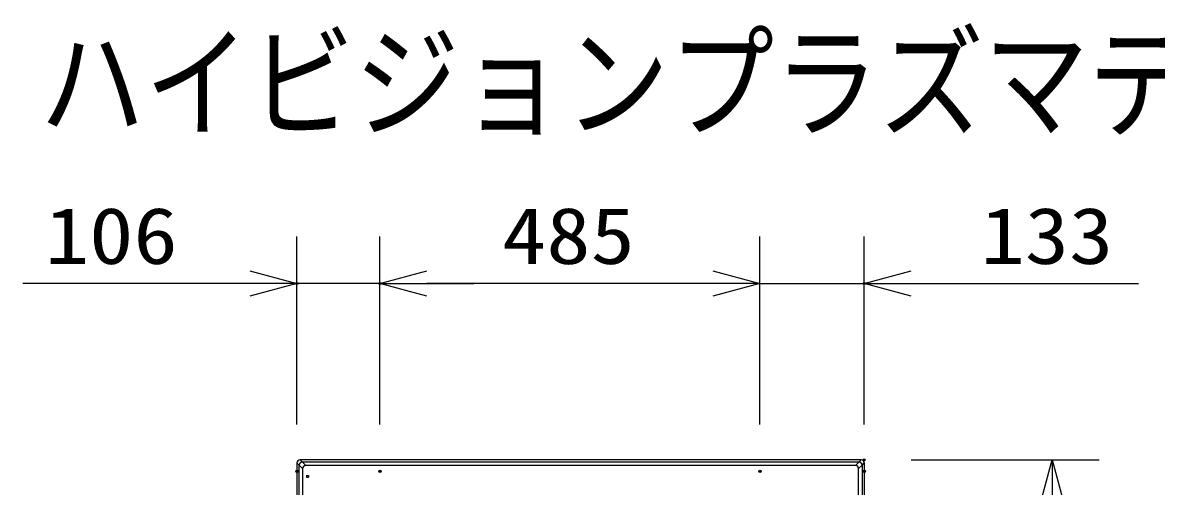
# Model space of a CAD drawing. Units: millimetres, scale not verified. Extents: x -63 to 63, y -57 to 57.
# Drawn here: x -36.23 to 11.99, y 37.65 to 57.39 of the extents above; entities that cross this region are included whole.
import ezdxf
from ezdxf.enums import TextEntityAlignment as Align

# ---------------------------------------------------------------- set-up
doc = ezdxf.new("R2010")
doc.units = ezdxf.units.MM
doc.header["$LTSCALE"] = 0.190236
doc.header["$PDMODE"] = 32
doc.header["$PDSIZE"] = 0.0951
for name, color, linetype in [('0-0_MOJI1', 2, 'Continuous'), ('0-2_GAIKEI', 1, 'Continuous'), ('0-3_WAKU', 7, 'Continuous'), ('0-6_SUNPO', 3, 'Continuous'), ('0-7_DEFPOINTS', 7, 'Continuous')]:
    doc.layers.add(name, color=color, linetype=linetype)
doc.styles.add('ＭＳ ゴシック', font='')
doc.styles.get('ＭＳ ゴシック').set_extended_font_data('MS Gothic')

# ---------------------------------------------------------------- blocks, each defined once
blk = doc.blocks.new('_OPEN30')
at = {"layer": '0-3_WAKU'}
blk.add_line((0, 0), (-1, 0), dxfattribs=at)
blk.add_lwpolyline([(-1, 0.26795), (0, 0), (-1, -0.26795)], dxfattribs=at)

msp = doc.modelspace()

# ---------------------------------------------------------------- linework, layer by layer
at = {"layer": '0-2_GAIKEI'}
for p, q in [((-24.5656, 38.6412), (-24.4753, 38.551)), ((-24.3422, 38.6841), (-24.4324, 38.7744)), ((-24.1923, 38.5329), (-24.3435, 38.6841)), ((-24.3435, 38.6841), (-0.6543, 38.6841)), ((-0.6543, 38.6841), (-0.8055, 38.5329)), ((-0.5654, 38.7744), (-0.6556, 38.6841)), ((-0.5225, 38.551), (-0.4322, 38.6412)), ((-24.4753, 38.5523), (-24.3241, 38.4011)), ((-24.4753, -1.3369), (-24.4753, 38.5523)), ((-24.3241, 38.4011), (-24.3241, -1.1857)), ((-0.8055, 38.5329), (-24.1923, 38.5329)), ((-24.1531, 38.1119), (-24.0781, 38.1119)), ((-24.1531, 38.1119), (-24.1531, 38.0369)), ((-24.0781, 38.1119), (-24.0781, 38.0369)), ((-0.6737, 38.4011), (-0.5225, 38.5523)), ((-0.6737, -1.1857), (-0.6737, 38.4011)), ((-0.5225, 38.5523), (-0.5225, -1.3369)), ((-24.1531, 38.0369), (-24.0781, 38.0369))]:
    msp.add_line(p, q, dxfattribs=at)
at = {"layer": '0-2_GAIKEI', "color": 7}
for p, q in [((-24.5656, 38.6412), (-24.5656, -1.4259)), ((-0.5654, 38.7744), (-24.4324, 38.7744)), ((-0.4322, 38.6412), (-0.4322, -1.4259))]:
    msp.add_line(p, q, dxfattribs=at)
at = {"layer": '0-2_GAIKEI', "color": 3}
msp.add_line((1.5625, 38.7744), (9.5625, 38.7744), dxfattribs=at)
at = {"layer": '0-2_GAIKEI'}
for points in [[(-24.4631, 38.5941), (-24.4637, 38.5929), (-24.4643, 38.5917), (-24.4649, 38.5905), (-24.4654, 38.5893), (-24.466, 38.5881), (-24.4665, 38.5869), (-24.467, 38.5857), (-24.4676, 38.5844), (-24.4681, 38.5832), (-24.4685, 38.582), (-24.469, 38.5807), (-24.4695, 38.5795), (-24.4699, 38.5782), (-24.4704, 38.577), (-24.4708, 38.5757), (-24.4712, 38.5745), (-24.4715, 38.5732), (-24.4719, 38.5719), (-24.4723, 38.5706), (-24.4726, 38.5693), (-24.4729, 38.568), (-24.4732, 38.5667), (-24.4735, 38.5654), (-24.4737, 38.5641), (-24.474, 38.5628), (-24.4742, 38.5615), (-24.4744, 38.5602), (-24.4746, 38.5589), (-24.4748, 38.5576), (-24.4749, 38.5562), (-24.4751, 38.5549), (-24.4752, 38.5536), (-24.4753, 38.5523), (-24.4753, 38.5523)], [(-24.4326, 38.6357), (-24.4335, 38.6347), (-24.4344, 38.6338), (-24.4353, 38.6328), (-24.4362, 38.6318), (-24.4371, 38.6309), (-24.438, 38.6299), (-24.4389, 38.6289), (-24.4397, 38.6279), (-24.4406, 38.6269), (-24.4415, 38.6259), (-24.4423, 38.6249), (-24.4432, 38.6238), (-24.444, 38.6228), (-24.4449, 38.6218), (-24.4457, 38.6207), (-24.4465, 38.6197), (-24.4473, 38.6187), (-24.4481, 38.6176), (-24.4489, 38.6165), (-24.4497, 38.6155), (-24.4505, 38.6144), (-24.4513, 38.6133), (-24.4521, 38.6122), (-24.4528, 38.6111), (-24.4536, 38.6101), (-24.4543, 38.6089), (-24.455, 38.6078), (-24.4558, 38.6067), (-24.4565, 38.6056), (-24.4572, 38.6045), (-24.4579, 38.6034), (-24.4586, 38.6022), (-24.4593, 38.6011), (-24.4599, 38.5999), (-24.4606, 38.5988), (-24.4612, 38.5976), (-24.4619, 38.5964), (-24.4625, 38.5953), (-24.4631, 38.5941)], [(-24.3923, 38.668), (-24.3934, 38.6674), (-24.3946, 38.6667), (-24.3957, 38.666), (-24.3968, 38.6653), (-24.3979, 38.6646), (-24.3991, 38.6638), (-24.4002, 38.6631), (-24.4013, 38.6624), (-24.4024, 38.6616), (-24.4034, 38.6609), (-24.4045, 38.6601), (-24.4056, 38.6593), (-24.4067, 38.6585), (-24.4077, 38.6577), (-24.4088, 38.6569), (-24.4099, 38.6561), (-24.4109, 38.6553), (-24.412, 38.6545), (-24.413, 38.6537), (-24.414, 38.6528), (-24.415, 38.652), (-24.4161, 38.6511), (-24.4171, 38.6503), (-24.4181, 38.6494), (-24.4191, 38.6485), (-24.4201, 38.6477), (-24.4211, 38.6468), (-24.4221, 38.6459), (-24.4231, 38.645), (-24.424, 38.6441), (-24.425, 38.6432), (-24.426, 38.6423), (-24.4269, 38.6413), (-24.4279, 38.6404), (-24.4288, 38.6395), (-24.4298, 38.6385), (-24.4307, 38.6376), (-24.4316, 38.6367), (-24.4326, 38.6357)], [(-24.3435, 38.6841), (-24.3448, 38.684), (-24.3461, 38.6839), (-24.3475, 38.6837), (-24.3488, 38.6836), (-24.3501, 38.6834), (-24.3514, 38.6832), (-24.3527, 38.683), (-24.354, 38.6828), (-24.3553, 38.6825), (-24.3567, 38.6823), (-24.358, 38.682), (-24.3593, 38.6817), (-24.3605, 38.6814), (-24.3618, 38.6811), (-24.3631, 38.6807), (-24.3644, 38.6803), (-24.3657, 38.68), (-24.3669, 38.6796), (-24.3682, 38.6791), (-24.3695, 38.6787), (-24.3707, 38.6783), (-24.372, 38.6778), (-24.3732, 38.6773), (-24.3744, 38.6768), (-24.3757, 38.6763), (-24.3769, 38.6758), (-24.3781, 38.6753), (-24.3793, 38.6748), (-24.3805, 38.6742), (-24.3817, 38.6736), (-24.3829, 38.6731), (-24.3841, 38.6725), (-24.3853, 38.6719), (-24.3865, 38.6713), (-24.3876, 38.6706), (-24.3888, 38.67), (-24.39, 38.6694), (-24.3911, 38.6687), (-24.3923, 38.668)], [(-0.6125, 38.6719), (-0.6137, 38.6725), (-0.6149, 38.6731), (-0.6161, 38.6736), (-0.6173, 38.6742), (-0.6185, 38.6748), (-0.6197, 38.6753), (-0.6209, 38.6758), (-0.6221, 38.6763), (-0.6234, 38.6768), (-0.6246, 38.6773), (-0.6258, 38.6778), (-0.6271, 38.6783), (-0.6283, 38.6787), (-0.6296, 38.6791), (-0.6309, 38.6796), (-0.6321, 38.68), (-0.6334, 38.6803), (-0.6347, 38.6807), (-0.636, 38.6811), (-0.6373, 38.6814), (-0.6385, 38.6817), (-0.6398, 38.682), (-0.6411, 38.6823), (-0.6424, 38.6825), (-0.6438, 38.6828), (-0.6451, 38.683), (-0.6464, 38.6832), (-0.6477, 38.6834), (-0.649, 38.6836), (-0.6503, 38.6837), (-0.6517, 38.6839), (-0.653, 38.684), (-0.6543, 38.6841)], [(-0.5709, 38.6413), (-0.5718, 38.6423), (-0.5728, 38.6432), (-0.5738, 38.6441), (-0.5747, 38.645), (-0.5757, 38.6459), (-0.5767, 38.6468), (-0.5777, 38.6477), (-0.5787, 38.6485), (-0.5797, 38.6494), (-0.5807, 38.6503), (-0.5817, 38.6511), (-0.5827, 38.652), (-0.5838, 38.6528), (-0.5848, 38.6537), (-0.5858, 38.6545), (-0.5869, 38.6553), (-0.5879, 38.6561), (-0.589, 38.6569), (-0.59, 38.6577), (-0.5911, 38.6585), (-0.5922, 38.6593), (-0.5933, 38.6601), (-0.5944, 38.6609), (-0.5954, 38.6616), (-0.5965, 38.6624), (-0.5976, 38.6631), (-0.5987, 38.6638), (-0.5999, 38.6646), (-0.601, 38.6653), (-0.6021, 38.666), (-0.6032, 38.6667), (-0.6044, 38.6674), (-0.6055, 38.668), (-0.6067, 38.6687), (-0.6078, 38.6694), (-0.609, 38.67), (-0.6101, 38.6706), (-0.6113, 38.6713), (-0.6125, 38.6719)], [(-0.5385, 38.6011), (-0.5392, 38.6022), (-0.5399, 38.6034), (-0.5406, 38.6045), (-0.5413, 38.6056), (-0.542, 38.6067), (-0.5427, 38.6078), (-0.5435, 38.6089), (-0.5442, 38.6101), (-0.545, 38.6111), (-0.5457, 38.6122), (-0.5465, 38.6133), (-0.5473, 38.6144), (-0.5481, 38.6155), (-0.5489, 38.6165), (-0.5497, 38.6176), (-0.5505, 38.6187), (-0.5513, 38.6197), (-0.5521, 38.6207), (-0.5529, 38.6218), (-0.5538, 38.6228), (-0.5546, 38.6238), (-0.5555, 38.6249), (-0.5563, 38.6259), (-0.5572, 38.6269), (-0.5581, 38.6279), (-0.5589, 38.6289), (-0.5598, 38.6299), (-0.5607, 38.6309), (-0.5616, 38.6318), (-0.5625, 38.6328), (-0.5634, 38.6338), (-0.5643, 38.6347), (-0.5652, 38.6357), (-0.5662, 38.6367), (-0.5671, 38.6376), (-0.568, 38.6385), (-0.569, 38.6395), (-0.5699, 38.6404), (-0.5709, 38.6413)], [(-0.5225, 38.5523), (-0.5226, 38.5536), (-0.5227, 38.5549), (-0.5229, 38.5562), (-0.523, 38.5576), (-0.5232, 38.5589), (-0.5234, 38.5602), (-0.5236, 38.5615), (-0.5238, 38.5628), (-0.5241, 38.5641), (-0.5243, 38.5654), (-0.5246, 38.5667), (-0.5249, 38.568), (-0.5252, 38.5693), (-0.5255, 38.5706), (-0.5259, 38.5719), (-0.5262, 38.5732), (-0.5266, 38.5745), (-0.527, 38.5757), (-0.5274, 38.577), (-0.5279, 38.5782), (-0.5283, 38.5795), (-0.5288, 38.5807), (-0.5292, 38.582), (-0.5297, 38.5832), (-0.5302, 38.5844), (-0.5308, 38.5857), (-0.5313, 38.5869), (-0.5318, 38.5881), (-0.5324, 38.5893), (-0.5329, 38.5905), (-0.5335, 38.5917), (-0.5341, 38.5929), (-0.5347, 38.5941), (-0.5353, 38.5953), (-0.5359, 38.5964), (-0.5366, 38.5976), (-0.5372, 38.5988), (-0.5379, 38.5999), (-0.5385, 38.6011)]]:
    msp.add_lwpolyline(points, dxfattribs=at)
at = {"layer": '0-2_GAIKEI', "color": 7}
for centre, major_axis in [((-24.4321, 38.6409), (-0.0945, 0.0945)), ((-0.5657, 38.6409), (0.0945, 0.0945))]:
    msp.add_ellipse(centre, major_axis=major_axis, ratio=0.997265, start_param=5.4991567, end_param=7.0672139, dxfattribs=at)
at = {"layer": '0-2_GAIKEI'}
for centre, major_axis in [((-23.9513, 38.1601), (-0.3348, 0.3348)), ((-1.0465, 38.1601), (0.3348, 0.3348))]:
    msp.add_ellipse(centre, major_axis=major_axis, ratio=0.49281, start_param=5.8722213, end_param=6.6941493, dxfattribs=at)
at = {"layer": '0-3_WAKU'}
msp.add_point((-0.4375, 38.7744), dxfattribs=at)
at = {"layer": '0-6_SUNPO'}
for p, q in [((-24.5656, 40.2826), (-24.5656, 48.2826)), ((-21.0348, 40.2826), (-21.0348, 48.2826)), ((-21.0348, 40.2826), (-21.0348, 48.2826)), ((-4.8681, 40.2826), (-4.8681, 48.2826)), ((-4.8681, 40.2826), (-4.8681, 48.2826)), ((-0.4322, 40.2826), (-0.4322, 48.2826)), ((-26.5656, 46.2826), (-36.2323, 46.2826)), ((-21.0348, 46.2826), (-24.5656, 46.2826)), ((-6.8681, 46.2826), (-19.0348, 46.2826)), ((-19.0348, 46.2826), (-17.0348, 46.2826)), ((-6.8681, 46.2826), (-8.8681, 46.2826)), ((-4.8681, 46.2826), (-0.4322, 46.2826)), ((1.5678, 46.2826), (11.2345, 46.2826))]:
    msp.add_line(p, q, dxfattribs=at)
at = {"layer": '0-7_DEFPOINTS'}
for p in [(-24.5656, 46.2826), (-21.0348, 46.2826), (-0.4322, 46.2826), (-24.5656, 38.2826), (-21.0348, 38.2826), (-4.8681, 38.2826), (-4.8681, 38.2826), (-0.4322, 38.2826)]:
    msp.add_point(p, dxfattribs=at)

# ---------------------------------------------------------------- block references
at = {"layer": '0-2_GAIKEI', "xscale": 2, "yscale": 2, "rotation": 90}
msp.add_blockref('_OPEN30', (7.5625, 38.7744), dxfattribs=at)
at = {"layer": '0-6_SUNPO', "xscale": 2, "yscale": 2}
for p in [(-24.5656, 46.2826), (-4.8681, 46.2826), (-4.8681, 46.2826)]:
    msp.add_blockref('_OPEN30', p, dxfattribs=at)
at = {"layer": '0-6_SUNPO', "xscale": 2, "yscale": 2, "rotation": 180}
for p in [(-21.0348, 46.2826), (-21.0348, 46.2826), (-0.4322, 46.2826)]:
    msp.add_blockref('_OPEN30', p, dxfattribs=at)

# ---------------------------------------------------------------- texts
at = {"layer": '0-0_MOJI1', "style": 'ＭＳ ゴシック', "width": 0.85}
msp.add_text('ハイビジョンプラズマディスプレイ壁掛け金具付', height=3.848, dxfattribs=at).set_placement((-35.5001, 51.7599), align=Align.BOTTOM_LEFT)
at = {"layer": '0-6_SUNPO', "style": 'ＭＳ ゴシック', "width": 1.15}
for s, p in [('106', (-35.2861, 46.3921)), ('485', (-15.8386, 46.3921)), ('133', (4.514, 46.3921))]:
    msp.add_text(s, height=2.406, dxfattribs=at).set_placement(p, align=Align.BOTTOM_LEFT)

doc.saveas('drawing.dxf')
